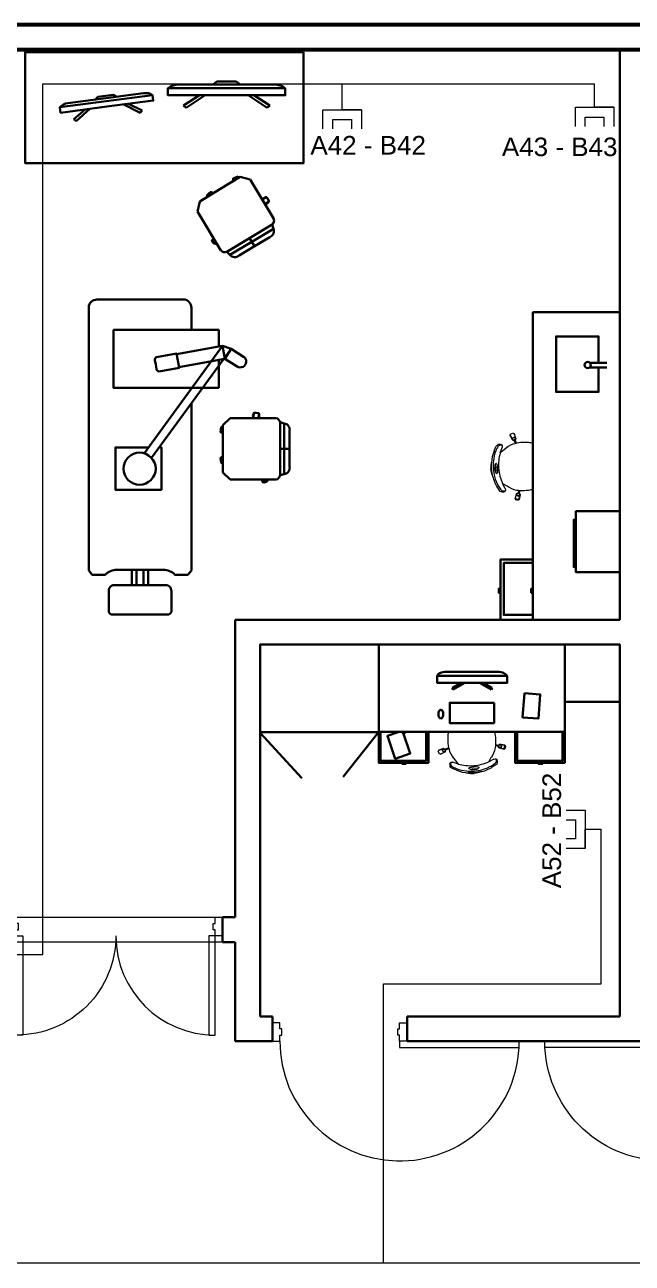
# Model space of a CAD drawing. Header units: millimetres. Extents: x 521 to 148073, y -17811 to 32040.
# Drawn here: x 56441 to 61475, y 21690 to 31959 of the extents above; entities that cross this region are included whole.
import ezdxf

# ---------------------------------------------------------------- set-up
doc = ezdxf.new("R2010")
doc.units = ezdxf.units.MM
for name, color, linetype, lineweight in [('nabytek', 7, 'Continuous', 30), ('OAP220', 1, 'Continuous', 30), ('OAP280', 2, 'Continuous', 53), ('OAP315', 5, 'Continuous', 0), ('OAP417', 2, 'Continuous', 0), ('RC3', 130, 'Continuous', 20)]:
    doc.layers.add(name, color=color, linetype=linetype, lineweight=lineweight)
doc.layers.add('srafa', color=7, linetype='Continuous')
doc.styles.add('PDF Arial', font='arial.ttf')

# ---------------------------------------------------------------- blocks, each defined once
blk = doc.blocks.new('*U8')
at = {"layer": 'OAP315', "extrusion": (0, 0, -1), "flags": 128}
for points in [[(-0.4861, 0.7353), (-0.5324, 0.7542), (-0.8357, 0.014), (-0.7895, -0.005), (-0.4861, 0.7353)], [(0.6448, -0.5927), (0.5985, -0.5737), (0.9018, 0.1665), (0.9481, 0.1476), (0.6448, -0.5927)], [(-0.8913, 0.0367), (-0.8357, 0.014), (-0.8547, -0.0323), (-0.8408, -0.038), (-0.8598, -0.0842), (-0.8737, -0.0785), (-0.8926, -0.1248), (-0.9481, -0.1021), (-0.8913, 0.0367)], [(0.7003, -0.6154), (0.6448, -0.5927), (0.6258, -0.639), (0.6119, -0.6333), (0.593, -0.6795), (0.6069, -0.6852), (0.5879, -0.7315), (0.6434, -0.7542), (0.7003, -0.6154)]]:
    blk.add_lwpolyline(points, close=True, dxfattribs=at)
at = {"layer": 'OAP315', "extrusion": (0, 0, -1)}
blk.add_arc((-0.8357, 0.014), 0.8, 337.71765, 67.71765, dxfattribs=at)
at = {"layer": 'OAP315'}
blk.add_arc((-0.6448, -0.5927), 0.8, 22.28235, 112.28235, dxfattribs=at)
blk = doc.blocks.new('B1500-91')
at = {"layer": 'OAP315', "rotation": 67.71764840910753}
blk.add_blockref('*U8', (-0.3039, 0.8814), dxfattribs=at)
blk = doc.blocks.new('*U10')
at = {"layer": 'OAP315', "extrusion": (0, 0, -1), "flags": 128}
for points in [[(-0.7823, 0.6076), (-0.7408, 0.5642), (-0.777, 0.5297), (-0.7666, 0.5188), (-0.8028, 0.4843), (-0.8131, 0.4951), (-0.8493, 0.4606), (-0.8907, 0.504), (-0.7823, 0.6076)], [(-0.0743, -0.1336), (-0.0381, -0.099), (0.6285, -0.7968), (0.5923, -0.8314), (-0.0743, -0.1336)], [(-0.0328, -0.177), (-0.0743, -0.1336), (-0.1104, -0.1681), (-0.1208, -0.1573), (-0.1569, -0.1918), (-0.1466, -0.2026), (-0.1827, -0.2372), (-0.1413, -0.2806), (-0.0328, -0.177)]]:
    blk.add_lwpolyline(points, close=True, dxfattribs=at)
at = {"layer": 'OAP315'}
blk.add_arc((0.0743, -0.1336), 0.965, 46.31073, 223.34469, dxfattribs=at)
blk = doc.blocks.new('A900-180')
at = {"layer": 'OAP315', "rotation": 313.6892712838268}
blk.add_blockref('*U10', (0.1053, 0.146), dxfattribs=at)
blk = doc.blocks.new('*U35')
at = {"layer": 'OAP315', "flags": 128}
for points in [[(0.4561, 0.6635), (0.5024, 0.6825), (0.7849, -0.0069), (0.7386, -0.0258), (0.4561, 0.6635)], [(-0.5939, -0.5718), (-0.5476, -0.5529), (-0.8301, 0.1365), (-0.8764, 0.1175), (-0.5939, -0.5718)], [(0.8404, 0.0159), (0.7849, -0.0069), (0.8038, -0.0531), (0.7899, -0.0588), (0.8089, -0.1051), (0.8228, -0.0994), (0.8417, -0.1457), (0.8972, -0.1229), (0.8404, 0.0159)], [(-0.6494, -0.5946), (-0.5939, -0.5718), (-0.5749, -0.6181), (-0.561, -0.6124), (-0.5421, -0.6587), (-0.556, -0.6644), (-0.537, -0.7106), (-0.5925, -0.7334), (-0.6494, -0.5946)]]:
    blk.add_lwpolyline(points, close=True, dxfattribs=at)
at = {"layer": 'OAP315', "extrusion": (0, 0, -1)}
blk.add_ellipse((0.7849, -0.0069), major_axis=(-0.7282, 0.1574), ratio=1, start_param=5.68144, end_param=7.252237, dxfattribs=at)
at = {"layer": 'OAP315'}
blk.add_ellipse((-0.5939, -0.5718), major_axis=(0.1574, 0.7282), ratio=1, start_param=5.314134, end_param=6.88493, dxfattribs=at)
blk = doc.blocks.new('B1500-91_2')
at = {"layer": 'OAP315', "rotation": 67.71764840910751}
blk.add_blockref('*U35', (-0.3039, 0.8264), dxfattribs=at)
blk = doc.blocks.new('*U119')
at = {"layer": 'nabytek'}
for p, q in [((-58, 2137), (-58, 2307)), ((-33, 2331), (312, 2331)), ((436, 2331), (90, 2331)), ((461, 2137), (461, 2307)), ((133, 2087), (-16, 2087)), ((133, 1961), (133, 2087)), ((172, 2087), (133, 2087)), ((172, 2087), (172, 1961)), ((172, 2087), (312, 2087)), ((230, 2087), (230, 1961)), ((270, 1961), (270, 2087)), ((270, 2087), (419, 2087)), ((-224, 1966), (-195, 2001)), ((-224, 580), (-224, 1966)), ((-195, 2001), (-88, 2001)), ((-1, 1961), (312, 1961)), ((403, 1961), (90, 1961)), ((90, 1961), (270, 1961)), ((312, 1961), (133, 1961)), ((172, 1961), (205, 1961)), ((598, 2001), (490, 2001)), ((627, 1966), (598, 2001)), ((627, -230), (627, 1966)), ((-815, 1235), (-809, 1215)), ((-959, 1177), (-994, 1168)), ((-994, 1168), (-994, 957)), ((-959, 1177), (-959, 957)), ((-924, 1212), (-546, 1212)), ((-808, 1212), (-809, 1215)), ((-546, 1212), (-485, 1153)), ((-485, 1153), (-485, 957)), ((-1038, 1106), (-1038, 957)), ((-554, 128), (107, 1032)), ((-473, 1075), (-469, 1054)), ((-465, 1034), (-469, 1054)), ((-1038, 808), (-1038, 957)), ((-1038, 957), (-959, 957)), ((-994, 746), (-994, 957)), ((-959, 737), (-959, 957)), ((-485, 761), (-485, 957)), ((168, 995), (-482, 102)), ((-959, 737), (-994, 746)), ((-546, 702), (-485, 761)), ((-472, 777), (-468, 798)), ((-465, 819), (-468, 798)), ((-924, 702), (-546, 702)), ((-451, 369), (-451, 452)), ((-451, 452), (-425, 452)), ((-224, 452), (-224, 456)), ((-502, 210), (-121, 280)), ((-482, 102), (-502, 210)), ((65, 296), (72, 259)), ((79, 222), (72, 259)), ((-554, 128), (-482, 102)), ((-101, 171), (-482, 102)), ((-100, 166), (-101, 171)), ((-224, -219), (-224, -29)), ((-174, -280), (421, -280)), ((555, -280), (421, -280)), ((-619, -645), (-746, -722)), ((-543, -651), (-724, -759)), ((-517, -676), (-706, -789)), ((-517, -676), (-543, -651)), ((-469, -688), (-274, -1012)), ((-904, -868), (-724, -759)), ((-894, -903), (-706, -789)), ((-874, -799), (-746, -722)), ((-746, -722), (-706, -789)), ((-409, -788), (-407, -785)), ((-393, -769), (-407, -785)), ((-894, -903), (-904, -868)), ((-906, -951), (-711, -1275)), ((-274, -1012), (-293, -1094)), ((-293, -1094), (-461, -1196)), ((-629, -1297), (-461, -1196)), ((-385, -1173), (-369, -1159)), ((-354, -1145), (-369, -1159)), ((-711, -1275), (-629, -1297)), ((-608, -1300), (-589, -1292)), ((-569, -1284), (-589, -1292)), ((185, -1849), (200, -1830)), ((200, -1830), (336, -1898)), ((860, -1829), (476, -1880)), ((730, -1761), (617, -1861)), ((655, -1856), (749, -1775)), ((749, -1775), (730, -1761)), ((-873, -1890), (-851, -1869)), ((-742, -1975), (-873, -1890)), ((-851, -1869), (-694, -1975)), ((-181, -1869), (-338, -1975)), ((-290, -1975), (-159, -1890)), ((-159, -1890), (-181, -1869)), ((92, -1930), (476, -1880)), ((172, -1991), (485, -1950)), ((297, -1903), (185, -1849)), ((799, -1908), (485, -1950)), ((574, -1938), (551, -1961)), ((-1002, -1975), (-516, -1975)), ((-30, -1975), (-516, -1975)), ((396, -1961), (424, -1977)), ((424, -1977), (488, -1969)), ((551, -1961), (488, -1969)), ((-912, -2064), (-516, -2064)), ((-628, -2064), (-596, -2088)), ((-596, -2088), (-516, -2088)), ((-119, -2064), (-516, -2064)), ((-435, -2088), (-516, -2088)), ((-404, -2064), (-435, -2088))]:
    blk.add_line(p, q, dxfattribs=at)
for points in [[(-853, 1212), (-857, 1222), (-815, 1235), (-809, 1215)], [(43, 946), (24, 946), (24, 1296), (405, 1296), (405, 946), (132, 946)], [(-808, 1212), (-809, 1215)], [(-485, 1072), (-473, 1075), (-469, 1054)], [(-485, 1030), (-465, 1034), (-469, 1054)], [(-485, 822), (-465, 819), (-468, 798)], [(-485, 779), (-472, 777), (-468, 798)], [(-762, 660), (-782, 661), (-780, 702)], [(-762, 660), (-741, 659), (-739, 702)], [(-425, 452), (421, 452), (421, -29), (-451, -29), (-451, 108)], [(-451, 219), (-451, 369)], [(-111, 226), (-122, 286), (43, 315)], [(-604, 275), (-502, 210), (-554, 128), (-656, 194)], [(-111, 226), (-100, 166), (65, 196)], [(65, 296), (72, 259)], [(79, 222), (72, 259)], [(-433, -748), (-426, -740), (-393, -769), (-407, -785)], [(-409, -788), (-407, -785)], [(-858, -1112), (-868, -1093), (-832, -1074)], [(-858, -1112), (-848, -1130), (-810, -1110)], [(-399, -1158), (-385, -1173), (-369, -1159)], [(-362, -1136), (-354, -1145), (-369, -1159)], [(-613, -1287), (-608, -1300), (-589, -1292)], [(-577, -1265), (-569, -1284), (-589, -1292)], [(482, -1925), (866, -1875), (860, -1829), (476, -1880)], [(482, -1925), (98, -1975), (92, -1930), (476, -1880)], [(-516, -2033), (-1002, -2033), (-1002, -1975), (-516, -1975)], [(-516, -2033), (-30, -2033), (-30, -1975), (-516, -1975)]]:
    blk.add_lwpolyline(points, dxfattribs=at)
blk.add_lwpolyline([(-1154, -2331), (1154, -2331), (1154, -1412), (-1154, -1412)], close=True, dxfattribs=at)
blk.add_circle((205, 1122), 133, dxfattribs=at)
for centre, radius, start, end in [((-29, 2302), 29.4, 81.9407, 170.0281), ((432, 2302), 29.4, 9.9719, 98.0593), ((-10, 2135), 48.2, 177.1723, 277.1519), ((413, 2135), 48.2, 262.8481, 2.8277), ((5, 2088), 127, 223.3085, 272.3226), ((398, 2088), 127, 267.6774, 316.6915), ((-826, 1200), 36, 75.9742, 139.9989), ((-985, 1115), 53.5, 99.8338, 189.9471), ((-919, 1172), 39.9, 96.8424, 173.1576), ((-488, 1041), 36, 69.914, 84.7701), ((-492, 1059), 36, 283.3806, 313.9387), ((-491, 792), 36, 49.4152, 79.7512), ((-985, 799), 53.5, 170.0529, 260.1662), ((-919, 742), 39.9, 186.8424, 263.1576), ((-488, 811), 36, 275.6596, 293.4399), ((-547, 764), 61.7, 357.2677, 2.7323), ((-751, 681), 36, 145.1372, 209.162), ((-770, 682), 36, 325.1372, 29.162), ((41, 290), 25.6, 6.9044, 85.0243), ((-630, 234), 48.4, 57.5834, 237.5834), ((53, 219), 25.6, 295.6337, 13.7535), ((-150, -209), 74.5, 172.1869, 251.4375), ((556, -206), 74.5, 262.1869, 341.4375), ((-584, -686), 53.5, 40.8802, 130.9935), ((-501, -712), 39.9, 37.8889, 114.204), ((-854, -848), 53.5, 111.0994, 201.2126), ((-429, -778), 36, 17.0206, 81.0453), ((-869, -934), 39.9, 127.8889, 204.204), ((-834, -1110), 36, 86.1837, 150.2084), ((-843, -1093), 36, 266.1837, 330.2084), ((-377, -1137), 36, 224.4271, 254.9851), ((-391, -1150), 36, 10.9604, 25.8166), ((-658, -1242), 61.7, 298.3141, 303.7788), ((-588, -1268), 36, 216.706, 234.4864), ((-606, -1275), 36, 350.4617, 20.7977), ((791, -1808), 101, 274.3953, 318.5955), ((-919, -1937), 126, 228.8706, 273.0709), ((-113, -1937), 126, 266.9291, 311.1294), ((153, -1892), 101, 236.3367, 280.537)]:
    blk.add_arc(centre, radius, start, end, dxfattribs=at)
blk = doc.blocks.new('*U118')
at = {"layer": 'nabytek', "color": 0, "linetype": 'ByBlock', "lineweight": -2, "transparency": 16777216}
blk.add_blockref('*U119', (0, 0), dxfattribs=at)

msp = doc.modelspace()

# ---------------------------------------------------------------- linework, layer by layer
at = {"layer": 'nabytek'}
for p, q in [((60508, 28026), (60534, 28020)), ((59923, 26593), (60372, 26593)), ((59984, 26460), (60057, 26503)), ((60087, 26503), (59991, 26447)), ((60210, 26503), (60306, 26447)), ((60314, 26460), (60241, 26503)), ((59991, 26447), (59984, 26460)), ((60306, 26447), (60314, 26460)), ((58391, 26088), (58737, 25711)), ((59375, 26096), (59081, 25724)), ((60417, 25955), (60423, 25981))]:
    msp.add_line(p, q, dxfattribs=at)
for points in [[(61372, 27025), (60652, 27025), (60652, 29575), (61372, 29575)], [(61008, 27464), (60991, 27464), (60991, 27854), (61008, 27854)], [(61372, 27419), (61008, 27419), (61008, 27925), (61372, 27925)], [(60652, 27025), (60383, 27025), (60383, 27525), (60652, 27525)], [(60652, 27066), (60411, 27066), (60411, 27497), (60652, 27497)], [(60383, 27283), (60369, 27283), (60369, 27250), (60383, 27250)], [(60652, 27283), (60638, 27283), (60638, 27250), (60652, 27250)], [(59375, 26820), (59375, 26094), (58391, 26094), (58391, 26820)], [(59375, 26820), (60916, 26820), (60916, 26096), (59375, 26096)], [(60916, 26820), (61372, 26820), (61372, 26345), (60916, 26345)], [(60440, 26561), (60440, 26503), (59858, 26503), (59858, 26561)], [(60583, 26416), (60713, 26406), (60698, 26206), (60567, 26216)], [(60331, 26337), (60331, 26169), (59963, 26169), (59963, 26337)], [(59375, 26096), (59786, 26096), (59786, 25839), (59375, 25839)], [(59390, 26096), (59767, 26096), (59767, 25856), (59390, 25856)], [(59568, 26096), (59594, 26096), (59594, 26088), (59568, 26088)], [(60505, 26096), (60916, 26096), (60916, 25839), (60505, 25839)], [(60521, 26096), (60898, 26096), (60898, 25856), (60521, 25856)], [(59569, 25839), (59599, 25839), (59599, 25830), (59569, 25830)], [(60700, 25839), (60729, 25839), (60729, 25830), (60700, 25830)]]:
    msp.add_lwpolyline(points, close=True, dxfattribs=at)
for points in [[(61197, 29118), (61197, 28914), (60844, 28914), (60844, 29375), (61197, 29375), (61197, 29156)], [(61265, 29118), (61122, 29118)], [(61125, 29156), (61265, 29156)], [(59576, 26088), (59635, 25915), (59511, 25873), (59446, 26062), (59545, 26096)]]:
    msp.add_lwpolyline(points, dxfattribs=at)
at = {"layer": 'nabytek', "lineweight": 13}
for points in [[(60464, 28557), (60464, 28559), (60466, 28561)], [(60480, 28519), (60464, 28557), (60485, 28514)], [(60465, 28564), (60490, 28574)], [(60511, 28532), (60496, 28569), (60510, 28524)], [(60330, 28424), (60346, 28462), (60352, 28471), (60362, 28477)], [(60330, 28424), (60346, 28462), (60352, 28471), (60362, 28477)], [(60381, 28409), (60396, 28453)], [(60381, 28409), (60396, 28453)], [(60393, 28472), (60397, 28468)], [(60393, 28472), (60397, 28468)], [(60398, 28465), (60396, 28453)], [(60398, 28465), (60396, 28453)], [(60485, 28514), (60488, 28515), (60499, 28520), (60510, 28524)], [(60507, 28487), (60496, 28513)], [(60515, 28489), (60504, 28517)], [(60511, 28532), (60511, 28529), (60509, 28527)], [(60414, 28435), (60381, 28409)], [(60414, 28435), (60381, 28409)], [(60316, 28227), (60309, 28276), (60309, 28325)], [(60309, 28276), (60309, 28325)], [(60316, 28227), (60309, 28276), (60309, 28325)], [(60309, 28276), (60309, 28325)], [(60316, 28227), (60309, 28276)], [(60316, 28227), (60309, 28276)], [(60310, 28339), (60310, 28339)], [(60310, 28339), (60310, 28339)], [(60341, 28299), (60336, 28299)], [(60336, 28295), (60341, 28296)], [(60336, 28292), (60341, 28295)], [(60344, 28269), (60336, 28272), (60336, 28275), (60341, 28293)], [(60344, 28265), (60338, 28265)], [(60339, 28310), (60343, 28317), (60348, 28320), (60353, 28315), (60357, 28300)], [(60339, 28310), (60343, 28317), (60348, 28320), (60353, 28315), (60357, 28300)], [(60339, 28310), (60343, 28279)], [(60339, 28310), (60343, 28279)], [(60348, 28320), (60353, 28315), (60348, 28320), (60343, 28317)], [(60348, 28320), (60353, 28315), (60348, 28320), (60343, 28317)], [(60343, 28279), (60344, 28247)], [(60343, 28279), (60344, 28247)], [(60360, 28259), (60359, 28244), (60354, 28238), (60349, 28240), (60344, 28247)], [(60360, 28259), (60359, 28244), (60354, 28238), (60349, 28240), (60344, 28247)], [(60349, 28240), (60344, 28247), (60349, 28240), (60354, 28238)], [(60349, 28240), (60344, 28247), (60349, 28240), (60354, 28238)], [(60353, 28315), (60357, 28300)], [(60353, 28315), (60357, 28300)], [(60359, 28280), (60357, 28300)], [(60357, 28300), (60359, 28280), (60360, 28259)], [(60359, 28280), (60357, 28300)], [(60357, 28300), (60359, 28280), (60360, 28259)], [(60360, 28259), (60359, 28280)], [(60360, 28259), (60359, 28280)], [(60360, 28259), (60359, 28244)], [(60360, 28259), (60359, 28244)], [(60320, 28214), (60316, 28227)], [(60320, 28214), (60316, 28227)], [(60423, 28114), (60401, 28155)], [(60401, 28155), (60437, 28135)], [(60423, 28114), (60401, 28155)], [(60401, 28155), (60437, 28135)], [(60392, 28085), (60382, 28090), (60375, 28097), (60352, 28132)], [(60392, 28085), (60382, 28090), (60375, 28097), (60352, 28132)], [(60426, 28100), (60422, 28095)], [(60426, 28100), (60422, 28095)], [(60423, 28114), (60426, 28102)], [(60423, 28114), (60426, 28102)], [(60514, 28069), (60505, 28030), (60519, 28075)], [(60519, 28075), (60522, 28074), (60534, 28072), (60545, 28069)], [(60534, 28098), (60530, 28078)], [(60543, 28097), (60538, 28075)], [(60547, 28061), (60538, 28022), (60545, 28069)], [(60545, 28066), (60547, 28064), (60547, 28061)], [(60508, 28026), (60506, 28027), (60505, 28030)], [(60344, 25982), (60365, 25977)], [(60345, 25991), (60367, 25985)], [(60367, 25967), (60368, 25969), (60371, 25981), (60374, 25993)], [(60381, 25995), (60420, 25985), (60374, 25993)], [(60377, 25992), (60378, 25994), (60381, 25995)], [(59878, 25912), (59868, 25937)], [(59911, 25958), (59873, 25943), (59918, 25958)], [(59886, 25912), (59883, 25912), (59882, 25914)], [(59923, 25927), (59886, 25912), (59928, 25933)], [(59911, 25958), (59913, 25958), (59915, 25956)], [(59928, 25933), (59927, 25935), (59923, 25946), (59918, 25958)], [(59954, 25963), (59926, 25951)], [(59956, 25954), (59929, 25944)], [(60287, 25848), (60307, 25885)], [(60287, 25848), (60307, 25885)], [(60373, 25962), (60413, 25953), (60367, 25967)], [(60417, 25955), (60415, 25953), (60413, 25953)], [(60018, 25777), (59980, 25794), (59972, 25800), (59965, 25810)], [(60018, 25777), (59980, 25794), (59972, 25800), (59965, 25810)], [(59971, 25840), (59975, 25845)], [(59971, 25840), (59975, 25845)], [(59977, 25845), (59989, 25844)], [(59977, 25845), (59989, 25844)], [(60033, 25829), (59989, 25844)], [(60033, 25829), (59989, 25844)], [(60008, 25861), (60033, 25829)], [(60008, 25861), (60033, 25829)], [(60132, 25786), (60125, 25790), (60122, 25795), (60127, 25801), (60142, 25804)], [(60132, 25786), (60125, 25790), (60122, 25795), (60127, 25801), (60142, 25804)], [(60122, 25795), (60127, 25801), (60122, 25795), (60125, 25790)], [(60122, 25795), (60127, 25801), (60122, 25795), (60125, 25790)], [(60127, 25801), (60142, 25804)], [(60127, 25801), (60142, 25804)], [(60132, 25786), (60164, 25790)], [(60132, 25786), (60164, 25790)], [(60142, 25804), (60163, 25806), (60183, 25808)], [(60142, 25804), (60163, 25806), (60183, 25808)], [(60163, 25806), (60142, 25804)], [(60163, 25806), (60142, 25804)], [(60144, 25788), (60144, 25784)], [(60150, 25783), (60147, 25789)], [(60147, 25783), (60147, 25789)], [(60174, 25791), (60171, 25784), (60167, 25783), (60149, 25789)], [(60183, 25808), (60163, 25806)], [(60183, 25808), (60163, 25806)], [(60164, 25790), (60196, 25791)], [(60164, 25790), (60196, 25791)], [(60177, 25791), (60178, 25785)], [(60183, 25808), (60198, 25806)], [(60183, 25808), (60198, 25806), (60204, 25802), (60202, 25796), (60196, 25791)], [(60183, 25808), (60198, 25806)], [(60183, 25808), (60198, 25806), (60204, 25802), (60202, 25796), (60196, 25791)], [(60202, 25796), (60196, 25791), (60202, 25796), (60204, 25802)], [(60202, 25796), (60196, 25791), (60202, 25796), (60204, 25802)], [(60328, 25870), (60287, 25848)], [(60328, 25870), (60287, 25848)], [(60357, 25840), (60352, 25829), (60345, 25822), (60310, 25800)], [(60357, 25840), (60352, 25829), (60345, 25822), (60310, 25800)], [(60328, 25870), (60340, 25873)], [(60328, 25870), (60340, 25873)], [(60342, 25873), (60347, 25869)], [(60342, 25873), (60347, 25869)], [(60103, 25757), (60103, 25757)], [(60103, 25757), (60103, 25757)], [(60215, 25764), (60167, 25756), (60117, 25756)], [(60215, 25764), (60167, 25756), (60117, 25756)], [(60167, 25756), (60117, 25756)], [(60167, 25756), (60117, 25756)], [(60215, 25764), (60167, 25756)], [(60215, 25764), (60167, 25756)], [(60229, 25767), (60215, 25764)], [(60229, 25767), (60215, 25764)]]:
    msp.add_lwpolyline(points, dxfattribs=at)
at = {"layer": 'nabytek'}
msp.add_circle((61106, 29138), 25.6, dxfattribs=at)
at = {"layer": 'nabytek', "lineweight": 13}
for centre, radius, start, end in [((60527, 28359), 194, 147.4248, 160.0501), ((60527, 28359), 194, 147.4248, 160.0501), ((60527, 28359), 194, 147.4248, 160.0501), ((60527, 28359), 194, 147.4248, 160.0501), ((60379, 28427), 53.2, 83.6868, 108.5143), ((60379, 28427), 53.2, 83.6868, 108.5143), ((60381, 28450), 22.1, 102.5077, 141.6906), ((60381, 28450), 22.1, 102.5077, 141.6906), ((60381, 28450), 22.1, 102.5077, 141.6906), ((60381, 28450), 22.1, 102.5077, 141.6906), ((60385, 28448), 25.2, 70.9045, 109.3357), ((60385, 28448), 25.2, 70.9045, 109.3357), ((60385, 28448), 25.2, 70.9045, 109.3357), ((60385, 28448), 25.2, 70.9045, 109.3357), ((60597, 28228), 277, 113.7964, 131.5067), ((60597, 28228), 277, 113.7964, 131.5067), ((60586, 28167), 329, 84.2916, 107.7947), ((60586, 28167), 329, 84.2916, 107.7947), ((60606, 28320), 175, 74.969, 85.8878), ((60606, 28320), 175, 74.969, 85.8878), ((60664, 28302), 356, 159.8467, 176.2196), ((60664, 28302), 356, 159.8467, 176.2196), ((60666, 28302), 344, 158.9229, 173.2418), ((60666, 28302), 344, 158.9229, 173.2418), ((60666, 28302), 344, 158.9229, 173.2418), ((60666, 28302), 344, 158.9229, 173.2418), ((60735, 28309), 368, 164.192, 184.4662), ((60735, 28309), 368, 164.192, 184.4662), ((60735, 28309), 368, 164.192, 184.4662), ((60735, 28309), 368, 164.192, 184.4662), ((60493, 28291), 189, 165.3185, 184.7441), ((60493, 28291), 189, 165.3185, 184.7441), ((60649, 28303), 327, 173.0467, 184.4922), ((60649, 28303), 327, 173.0467, 184.4922), ((60649, 28303), 327, 173.0467, 184.4922), ((60649, 28303), 327, 173.0467, 184.4922), ((60649, 28302), 327, 184.3529, 195.7986), ((60649, 28302), 327, 184.3529, 195.7986), ((60649, 28302), 327, 184.3529, 195.7986), ((60649, 28302), 327, 184.3529, 195.7986), ((60426, 28284), 90.8, 163.6066, 184.1247), ((60426, 28284), 90.8, 163.6066, 184.1247), ((60426, 28285), 90.8, 184.721, 205.2388), ((60426, 28285), 90.8, 184.721, 205.2388), ((60735, 28309), 368, 184.3791, 204.6532), ((60735, 28309), 368, 184.3791, 204.6532), ((60735, 28309), 368, 184.3791, 204.6532), ((60735, 28309), 368, 184.3791, 204.6532), ((60663, 28305), 356, 192.6255, 208.9984), ((60663, 28305), 356, 192.6255, 208.9984), ((60665, 28305), 344, 195.6034, 209.9223), ((60665, 28305), 344, 195.6034, 209.9223), ((60665, 28305), 344, 195.6034, 209.9223), ((60665, 28305), 344, 195.6034, 209.9223), ((60537, 28227), 194, 208.794, 221.4214), ((60537, 28227), 194, 208.794, 221.4214), ((60537, 28227), 194, 208.794, 221.4214), ((60537, 28227), 194, 208.794, 221.4214), ((60407, 28115), 22.1, 227.1546, 266.3375), ((60407, 28115), 22.1, 227.1546, 266.3375), ((60407, 28115), 22.1, 227.1546, 266.3375), ((60407, 28115), 22.1, 227.1546, 266.3375), ((60401, 28138), 53.2, 260.3322, 285.1518), ((60401, 28138), 53.2, 260.3322, 285.1518), ((60410, 28118), 25.2, 259.5095, 297.9407), ((60410, 28118), 25.2, 259.5095, 297.9407), ((60410, 28118), 25.2, 259.5095, 297.9407), ((60410, 28118), 25.2, 259.5095, 297.9407), ((60587, 28368), 277, 237.339, 255.0494), ((60587, 28368), 277, 237.339, 255.0494), ((60566, 28426), 329, 261.0504, 284.5536), ((60566, 28426), 329, 261.0504, 284.5536), ((60122, 26054), 175, 164.969, 175.8878), ((60122, 26054), 175, 164.969, 175.8878), ((60017, 26014), 329, 351.0504, 14.5536), ((60017, 26014), 329, 351.0504, 14.5536), ((60275, 26034), 329, 174.2916, 197.7947), ((60275, 26034), 329, 174.2916, 197.7947), ((60215, 26045), 277, 203.7964, 221.5067), ((60215, 26045), 277, 203.7964, 221.5067), ((60075, 26034), 277, 327.339, 345.0494), ((60075, 26034), 277, 327.339, 345.0494), ((60016, 25826), 53.2, 173.6868, 198.5143), ((60016, 25826), 53.2, 173.6868, 198.5143), ((59995, 25832), 25.2, 160.9045, 199.3357), ((59995, 25832), 25.2, 160.9045, 199.3357), ((59995, 25832), 25.2, 160.9045, 199.3357), ((59995, 25832), 25.2, 160.9045, 199.3357), ((59993, 25828), 22.1, 192.5077, 231.6906), ((59993, 25828), 22.1, 192.5077, 231.6906), ((59993, 25828), 22.1, 192.5077, 231.6906), ((59993, 25828), 22.1, 192.5077, 231.6906), ((60083, 25975), 194, 237.4248, 250.0501), ((60083, 25975), 194, 237.4248, 250.0501), ((60083, 25975), 194, 237.4248, 250.0501), ((60083, 25975), 194, 237.4248, 250.0501), ((60141, 26113), 344, 248.9229, 263.2418), ((60141, 26113), 344, 248.9229, 263.2418), ((60141, 26113), 344, 248.9229, 263.2418), ((60141, 26113), 344, 248.9229, 263.2418), ((60141, 26111), 356, 249.8467, 266.2196), ((60141, 26111), 356, 249.8467, 266.2196), ((60133, 26183), 368, 254.192, 274.4662), ((60133, 26183), 368, 254.192, 274.4662), ((60133, 26183), 368, 254.192, 274.4662), ((60133, 26183), 368, 254.192, 274.4662), ((60158, 25874), 90.8, 253.6066, 274.1247), ((60158, 25874), 90.8, 253.6066, 274.1247), ((60134, 26183), 368, 274.3791, 294.6532), ((60134, 26183), 368, 274.3791, 294.6532), ((60134, 26183), 368, 274.3791, 294.6532), ((60134, 26183), 368, 274.3791, 294.6532), ((60157, 25873), 90.8, 274.721, 295.2388), ((60157, 25873), 90.8, 274.721, 295.2388), ((60141, 26096), 327, 274.3529, 285.7986), ((60141, 26096), 327, 274.3529, 285.7986), ((60141, 26096), 327, 274.3529, 285.7986), ((60141, 26096), 327, 274.3529, 285.7986), ((60138, 26111), 356, 282.6255, 298.9984), ((60138, 26111), 356, 282.6255, 298.9984), ((60137, 26113), 344, 285.6034, 299.9223), ((60137, 26113), 344, 285.6034, 299.9223), ((60137, 26113), 344, 285.6034, 299.9223), ((60137, 26113), 344, 285.6034, 299.9223), ((60215, 25985), 194, 298.794, 311.4214), ((60215, 25985), 194, 298.794, 311.4214), ((60215, 25985), 194, 298.794, 311.4214), ((60215, 25985), 194, 298.794, 311.4214), ((60327, 25854), 22.1, 317.1546, 356.3375), ((60327, 25854), 22.1, 317.1546, 356.3375), ((60327, 25854), 22.1, 317.1546, 356.3375), ((60327, 25854), 22.1, 317.1546, 356.3375), ((60325, 25858), 25.2, 349.5095, 27.9407), ((60325, 25858), 25.2, 349.5095, 27.9407), ((60325, 25858), 25.2, 349.5095, 27.9407), ((60325, 25858), 25.2, 349.5095, 27.9407), ((60305, 25849), 53.2, 350.3322, 15.1518), ((60305, 25849), 53.2, 350.3322, 15.1518), ((60140, 26096), 327, 263.0467, 274.4922), ((60140, 26096), 327, 263.0467, 274.4922), ((60140, 26096), 327, 263.0467, 274.4922), ((60140, 26096), 327, 263.0467, 274.4922), ((60151, 25940), 189, 255.3185, 274.7441), ((60151, 25940), 189, 255.3185, 274.7441)]:
    msp.add_arc(centre, radius, start, end, dxfattribs=at)
at = {"layer": 'nabytek'}
for centre, radius, start, end in [((59918, 26521), 72.3, 85.6855, 146.0418), ((60370, 26500), 92.7, 41.0903, 91.6783)]:
    msp.add_arc(centre, radius, start, end, dxfattribs=at)
msp.add_ellipse((59889, 26243), major_axis=(0, -36.8), ratio=0.550267, dxfattribs=at)
at = {"layer": 'nabytek', "lineweight": 13}
for points in [[(60491, 28571), (60493, 28572), (60495, 28571), (60496, 28569)], [(60385, 28480), (60391, 28478), (60396, 28473), (60397, 28468)], [(60385, 28480), (60391, 28478), (60396, 28473), (60397, 28468)], [(60393, 28472), (60395, 28471), (60398, 28468), (60398, 28465)], [(60393, 28472), (60395, 28471), (60398, 28468), (60398, 28465)], [(60481, 28526), (60480, 28532), (60487, 28540), (60494, 28540)], [(60496, 28513), (60483, 28516), (60480, 28517), (60480, 28519)], [(60501, 28517), (60489, 28512), (60481, 28519), (60481, 28526)], [(60484, 28523), (60482, 28528), (60485, 28536), (60490, 28537)], [(60497, 28515), (60492, 28514), (60485, 28518), (60484, 28523)], [(60490, 28537), (60495, 28540), (60503, 28537), (60505, 28532)], [(60494, 28540), (60500, 28541), (60508, 28534), (60508, 28528)], [(60508, 28528), (60509, 28521), (60502, 28513), (60496, 28513)], [(60505, 28532), (60508, 28527), (60506, 28519), (60501, 28517)], [(60316, 28227), (60311, 28233), (60306, 28254), (60304, 28276)], [(60316, 28227), (60311, 28233), (60306, 28254), (60304, 28276)], [(60426, 28100), (60425, 28094), (60421, 28088), (60415, 28086)], [(60426, 28100), (60425, 28094), (60421, 28088), (60415, 28086)], [(60426, 28102), (60426, 28100), (60424, 28097), (60422, 28095)], [(60426, 28102), (60426, 28100), (60424, 28097), (60422, 28095)], [(60514, 28069), (60515, 28071), (60517, 28072), (60518, 28072)], [(60517, 28063), (60516, 28070), (60523, 28078), (60529, 28077)], [(60532, 28051), (60525, 28049), (60517, 28056), (60517, 28063)], [(60528, 28053), (60523, 28054), (60518, 28061), (60519, 28066)], [(60519, 28066), (60520, 28071), (60526, 28076), (60531, 28075)], [(60541, 28061), (60540, 28055), (60533, 28051), (60528, 28053)], [(60529, 28077), (60536, 28079), (60544, 28072), (60544, 28065)], [(60544, 28065), (60545, 28059), (60538, 28050), (60532, 28051)], [(60535, 28075), (60540, 28073), (60544, 28065), (60541, 28061)], [(60538, 28022), (60538, 28021), (60535, 28019), (60534, 28020)], [(60365, 25977), (60364, 25983), (60371, 25992), (60377, 25991)], [(60368, 25982), (60369, 25988), (60377, 25991), (60382, 25989)], [(60377, 25991), (60384, 25993), (60392, 25986), (60392, 25979)], [(60382, 25989), (60387, 25988), (60391, 25980), (60390, 25975)], [(60420, 25985), (60422, 25985), (60423, 25983), (60423, 25981)], [(59871, 25939), (59871, 25940), (59872, 25943), (59873, 25943)], [(59902, 25941), (59901, 25948), (59908, 25956), (59915, 25956)], [(59917, 25929), (59910, 25928), (59902, 25934), (59902, 25941)], [(59905, 25938), (59903, 25943), (59906, 25950), (59911, 25952)], [(59919, 25931), (59914, 25929), (59907, 25933), (59905, 25938)], [(59911, 25952), (59915, 25955), (59923, 25953), (59926, 25948)], [(59915, 25956), (59921, 25957), (59929, 25950), (59929, 25943)], [(59926, 25948), (59930, 25937), (59924, 25929), (59917, 25929)], [(59927, 25945), (59929, 25940), (59924, 25932), (59919, 25931)], [(59929, 25943), (59926, 25930), (59925, 25928), (59923, 25927)], [(60379, 25965), (60373, 25963), (60365, 25970), (60365, 25977)], [(60377, 25967), (60371, 25967), (60366, 25973), (60367, 25979)], [(60373, 25962), (60372, 25962), (60370, 25964), (60371, 25966)], [(60390, 25975), (60389, 25970), (60382, 25965), (60377, 25967)], [(60392, 25979), (60393, 25972), (60386, 25964), (60379, 25965)], [(59963, 25832), (59964, 25838), (59969, 25843), (59975, 25845)], [(59963, 25832), (59964, 25838), (59969, 25843), (59975, 25845)], [(59971, 25840), (59972, 25843), (59974, 25845), (59977, 25845)], [(59971, 25840), (59972, 25843), (59974, 25845), (59977, 25845)], [(60340, 25873), (60343, 25874), (60346, 25872), (60347, 25869)], [(60340, 25873), (60343, 25874), (60346, 25872), (60347, 25869)], [(60342, 25873), (60348, 25873), (60354, 25868), (60356, 25863)], [(60342, 25873), (60348, 25873), (60354, 25868), (60356, 25863)], [(60215, 25764), (60209, 25758), (60188, 25753), (60167, 25752)], [(60215, 25764), (60209, 25758), (60188, 25753), (60167, 25752)]]:
    msp.add_open_spline(points, degree=3, dxfattribs=at)
at = {"layer": 'OAP220'}
for p, q in [((61372, 27025), (61372, 31753)), ((58186, 24558), (58186, 27025)), ((61372, 27025), (58186, 27025)), ((58391, 23736), (58391, 26820)), ((61372, 26820), (58391, 26820)), ((61372, 23736), (61372, 26820)), ((58080, 24353), (58080, 24558)), ((58080, 24558), (58186, 24558)), ((58080, 24353), (58186, 24353)), ((58186, 23530), (58186, 24353)), ((58391, 23736), (58494, 23736)), ((61372, 23736), (59609, 23736)), ((58494, 23530), (58186, 23530)), ((61680, 23530), (59609, 23530))]:
    msp.add_line(p, q, dxfattribs=at)
at = {"layer": 'OAP220', "flags": 128}
for points in [[(58494, 23530), (58494, 23736)], [(58494, 23530), (58494, 23736)], [(58494, 23530), (58494, 23736)], [(59609, 23530), (59609, 23736)], [(59609, 23530), (59609, 23736)], [(59609, 23530), (59609, 23736)]]:
    msp.add_lwpolyline(points, dxfattribs=at)
at = {"layer": 'OAP280'}
for p, q in [((80697, 31959), (521, 31959)), ((932, 31753), (80491, 31753))]:
    msp.add_line(p, q, dxfattribs=at)
at = {"layer": 'OAP315', "flags": 128}
for points in [[(56312, 24353), (56312, 24558), (58080, 24558), (58080, 24353), (56312, 24353)], [(58494, 23530), (58494, 23736), (58494, 23736), (58494, 23530), (58494, 23530)]]:
    msp.add_lwpolyline(points, close=True, dxfattribs=at)
at = {"layer": 'OAP417', "lineweight": 40}
for p, q in [((80697, 31959), (521, 31959)), ((80491, 31753), (932, 31753))]:
    msp.add_line(p, q, dxfattribs=at)
at = {"layer": 'RC3'}
for p, q in [((56592, 24251), (56592, 31468)), ((56592, 31468), (58303, 31468)), ((58303, 31468), (61163, 31468)), ((59072, 31255), (59072, 31469)), ((61163, 31275), (61163, 31468)), ((58912, 31095), (58912, 31255)), ((58912, 31255), (59231, 31255)), ((59231, 31255), (59072, 31255)), ((59231, 31255), (59231, 31095)), ((61004, 31116), (61004, 31275)), ((61004, 31275), (61323, 31275)), ((61323, 31275), (61163, 31275)), ((61323, 31275), (61323, 31116)), ((58994, 31095), (58994, 31174)), ((58994, 31174), (59150, 31174)), ((59150, 31174), (59150, 31095)), ((61085, 31116), (61085, 31194)), ((61085, 31194), (61241, 31194)), ((61241, 31194), (61241, 31116)), ((60927, 25447), (61086, 25447)), ((60927, 25366), (61005, 25366)), ((61005, 25366), (61005, 25210)), ((61086, 25447), (61086, 25128)), ((61086, 25128), (61086, 25288)), ((61086, 25288), (61219, 25288)), ((61219, 24007), (61219, 25288)), ((61005, 25210), (60927, 25210)), ((61086, 25128), (60927, 25128)), ((54137, 24251), (56592, 24251)), ((59415, 21694), (59415, 24007)), ((59415, 24007), (61219, 24007)), ((54137, 21694), (68454, 21694)), ((59214, 21694), (59415, 21694)), ((59415, 21694), (62581, 21694))]:
    msp.add_line(p, q, dxfattribs=at)
at = {"layer": 'srafa'}
msp.add_line((521, 31959), (80697, 31959), dxfattribs=at)

# ---------------------------------------------------------------- block references
at = {"layer": 'nabytek', "rotation": 180}
msp.add_blockref('*U118', (57598, 29400), dxfattribs=at)
at = {"layer": 'OAP315', "extrusion": (0, 0, -1), "xscale": -1027.900945623324, "yscale": 1027.900945623324, "zscale": 1027.900945623324}
for name, p, rotation in [('B1500-91', (-58080, 24404), 270.0000000613121), ('A900-180', (-59609, 23530), 180.0000000613122)]:
    msp.add_blockref(name, p, dxfattribs=dict(at, rotation=rotation))
at = {"layer": 'OAP315', "xscale": -1027.900945623324, "yscale": 1027.900945623324, "zscale": 1027.900945623324}
for name, p, rotation in [('A900-180', (61681, 23530), 179.9999999386878), ('B1500-91_2', (63181, 20601), 89.99999993868785)]:
    msp.add_blockref(name, p, dxfattribs=dict(at, rotation=rotation))

# ---------------------------------------------------------------- texts
at = {"layer": 'RC3', "char_height": 154.2, "attachment_point": 1, "style": 'PDF Arial'}
for s, insert in [('A42 - B42', (58808, 31037)), ('A43 - B43', (60395, 31024))]:
    msp.add_mtext_dynamic_manual_height_columns(s, width=6638.31, gutter_width=12.8, heights=[157], dxfattribs=dict(at, insert=insert))
at = {"layer": 'RC3', "insert": (60731, 24799), "char_height": 154.2, "attachment_point": 1, "rotation": 90, "style": 'PDF Arial'}
msp.add_mtext_dynamic_manual_height_columns('A52 - B52', width=6638.31, gutter_width=12.8, heights=[157], dxfattribs=at)

doc.saveas('drawing.dxf')
